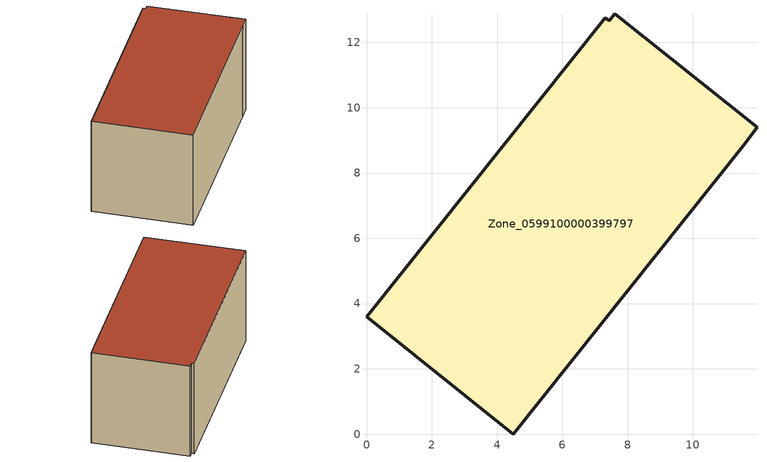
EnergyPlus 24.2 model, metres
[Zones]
Zone_0599100000399797
 floor ground (C_G): 7.44,12.66 7.61,12.88 11.96,9.4 11.55,8.83 4.5,0 0,3.59 7.31,12.75 z0.97
 wall outside (C_F): 4.5,0 11.55,8.83 11.96,9.4 7.61,12.88 7.44,12.66 7.31,12.75 0,3.59 4.5,0 z0.97:6.84
 roof outside (C_R): 7.61,12.88 7.44,12.66 7.31,12.75 0,3.59 4.5,0 11.55,8.83 11.96,9.4 z6.84
[BUILDING]
Pand.0599100000399797: North Axis=0; Terrain=City; Loads Convergence Tolerance Value=0.04; Temperature Convergence Tolerance Value=0.4; Solar Distribution=FullExterior; Maximum Number of Warmup Days=25; Minimum Number of Warmup Days=1
[Site:Location]
Rotterdam.The.Hague.AP_ZH_NLD Design_Conditions: Latitude=51.96; Longitude=4.45; Time Zone=1; Elevation=-4.5
[SITE:GROUNDTEMPERATURE:BUILDINGSURFACE]
18, 18, 18, 18, 18, 18, 18, 18, 18, 18, 18, 18
[MATERIAL] Thermal Absorptance=0.9; Solar Absorptance=0.7; Visible Absorptance=0.7
Name | Roughness | Thickness | Conductivity | Density | Specific Heat
G.TC.1992-2005 | MediumSmooth | 0.15 | 0.06 | 540 | 1210
F.TC.1992-2005 | Rough | 0.3 | 0.12 | 1920 | 840
R.TC.1992-2005 | MediumRough | 0.2 | 0.08 | 1500 | 1000
[CONSTRUCTION]
C_G: G.TC.1992-2005
C_F: F.TC.1992-2005
C_R: R.TC.1992-2005
[ZONE]
Zone_0599100000399797: Type=1; Multiplier=1; Ceiling Height=Autocalculate; Volume=Autocalculate; Floor Area=autocalculate; Part of Total Floor Area=Yes
[ZONEINFILTRATION:DESIGNFLOWRATE]
Infil_Zone_0599100000399797: Zone or ZoneList or Space or SpaceList=Zone_0599100000399797; Schedule=AlwaysOn; Design Flow Rate Calculation Method=Flow/Area; Flow Rate per Floor Area=0.0015; Constant Term Coefficient=1; Temperature Term Coefficient=0; Velocity Term Coefficient=0; Velocity Squared Term Coefficient=0
[HVACTEMPLATE:ZONE:IDEALLOADSAIRSYSTEM]
Zone_0599100000399797: Maximum Heating Supply Air Temperature=50; Minimum Cooling Supply Air Temperature=13; Maximum Heating Supply Air Humidity Ratio=0.0156; Minimum Cooling Supply Air Humidity Ratio=0.0077; Heating Limit=NoLimit; Cooling Limit=NoLimit; Dehumidification Control Type=ConstantSensibleHeatRatio; Cooling Sensible Heat Ratio=0.7; Dehumidification Setpoint=60; Humidification Control Type=None; Humidification Setpoint=30; Outdoor Air Method=None; Outdoor Air Flow Rate per Person=0.00944; Outdoor Air Flow Rate per Zone Floor Area=0; Outdoor Air Flow Rate per Zone=0; Demand Controlled Ventilation Type=None; Outdoor Air Economizer Type=NoEconomizer; Heat Recovery Type=None; Sensible Heat Recovery Effectiveness=0.7; Latent Heat Recovery Effectiveness=0.65
[ZONECONTROL:THERMOSTAT]
ThermostatControl_Zone_0599100000399797: Zone or ZoneList=Zone_0599100000399797; Control Type Schedule=DualSetpointControlType; Control 1=Thermostat_Zone_0599100000399797; Temperature Difference Between Cutout And Setpoint=0
[THERMOSTATSETPOINT:DUALSETPOINT]
Thermostat_Zone_0599100000399797: Heating Setpoint Temperature Schedule=HeatingSetpoint_Zone_0599100000399797; Cooling Setpoint Temperature Schedule=CoolingSetpoint_Zone_0599100000399797
[SCHEDULE:COMPACT]
HeatingSetpoint_Zone_0599100000399797: Through: 12/31, For: AllDays, Until: 24:00, 21
CoolingSetpoint_Zone_0599100000399797: Through: 12/31, For: AllDays, Until: 24:00, 24
DualSetpointControlType: Through: 12/31, For: AllDays, Until: 24:00, 4
AlwaysOn: Through: 12/31, For: AllDays, Until: 24:00, 1
